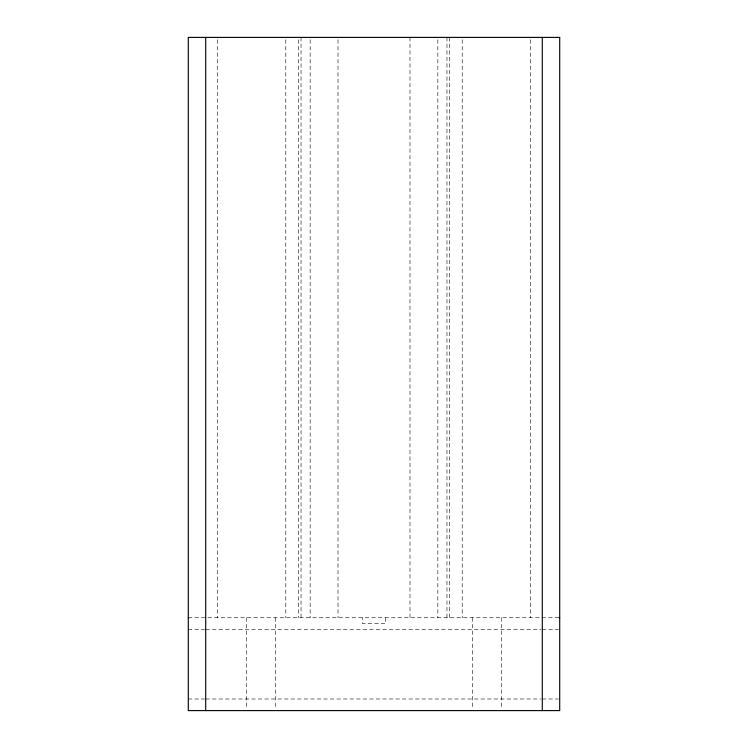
<?xml version="1.0" encoding="UTF-8"?>
<svg xmlns="http://www.w3.org/2000/svg" width="748" height="748" viewBox="0 0 748 748"><rect width="100%" height="100%" fill="white"/><g stroke="black" fill="none" stroke-linecap="round" stroke-linejoin="round"><path stroke-width="0.56" stroke-dasharray="3.74 2.81" d="M188.29 617.745L559.71 617.745M188.29 629.349L204.643 629.349M205.812 629.349L541.019 629.349M542.188 629.349L558.541 629.349M188.29 698.997L204.643 698.997M205.812 698.997L541.019 698.997M542.188 698.997L558.541 698.997M530.697 39.738L530.697 617.745M501.674 617.745L501.674 708.281M472.661 617.745L472.661 708.281M462.217 39.738L462.217 617.745M449.445 37.4L449.445 617.745M446.967 37.4L446.967 617.745M437.842 39.738L437.842 617.745M409.988 37.4L409.988 617.745M385.603 617.745L385.603 623.552L362.397 623.552L362.397 617.745M338.012 39.738L338.012 617.745M310.158 39.738L310.158 617.745M301.033 37.4L301.033 617.745M298.555 39.738L298.555 617.745M285.783 39.738L285.783 617.745M275.339 617.745L275.339 708.281M246.326 617.745L246.326 708.281M217.303 39.738L217.303 617.745"/><path stroke-width="1.12" d="M188.29 617.745L188.879 617.745M559.121 617.745L559.71 617.745M542.3 37.4L542.3 710.6M205.7 37.4L205.7 710.6M559.71 37.4L188.29 37.4L188.29 710.6L559.71 710.6L559.71 37.4"/></g></svg>
